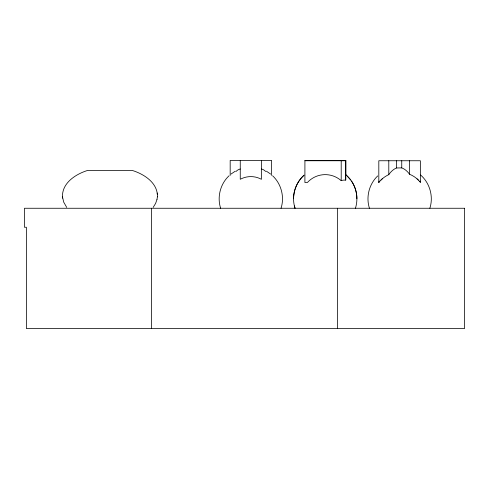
<?xml version="1.0" encoding="UTF-8"?>
<svg xmlns="http://www.w3.org/2000/svg" width="489" height="489" viewBox="0 0 489 489"><rect width="100%" height="100%" fill="white"/><g stroke="black" fill="none" stroke-linecap="round" stroke-linejoin="round"><path stroke-width="0.73" d="M294.396 205.93L295.038 208.259C291.23 196.657 295.001 183.106 304.201 175.099M293.577 198.76C293.547 190.111 297.257 181.547 303.59 175.655M157.385 196.859C157.978 182.947 144.066 174.096 132.299 170.453L87.574 170.453C75.807 174.096 61.901 182.947 62.494 196.859M351.53 181.119C356.854 188.962 358.327 199.231 355.442 208.259M157.385 196.865L156.993 199.463M345.729 180.031L345.772 177.538A23.637 12.451 -11.6 0 0 345.637 176.755M156.993 199.457L155.594 203.436L153.167 207.391M378.816 182.458L378.816 160.753L420.363 160.753L420.363 182.318A26.449 26.449 0 0 0 409.562 174.243A31.583 18.631 90 0 0 401.75 167.892L396.506 167.978A31.632 18.503 90 0 0 388.792 174.64A26.449 26.449 0 0 0 378.816 182.458L379.213 181.071M281.034 208.259C284.72 196.969 281.285 183.827 272.593 175.759M429.849 208.259C433.664 196.609 429.849 183.008 420.583 175.007M377.716 175.918C369.14 183.998 365.778 197.049 369.446 208.259M380.974 180.031L382.239 178.846M229.072 175.759C220.38 183.827 216.939 196.969 220.637 208.259M231.016 174.066L235.276 171.187M240.258 169.011L239.17 169.322A29.86 13.191 90 0 0 236.028 171.474M304.904 160.753L345.833 160.753M261.444 169.023L262.544 169.341A29.853 13.295 90 0 1 265.674 171.474M266.389 171.187L270.649 174.066M417.05 178.846L418.315 180.031M345.711 160.753L345.711 180.203A18.674 12.445 -90 0 0 341.206 180.673L340.448 180.031A24.126 24.126 0 0 0 307.41 182.501L304.904 182.501L304.916 160.429L345.845 160.429L345.845 175.423M345.845 174.72L350.705 179.952M346.273 175.099C352.966 180.997 356.933 189.836 356.897 198.76M66.706 207.391L63.698 202.104L62.494 196.865L62.635 198.155M420.014 181.156L420.363 182.318M345.509 176.37L345.619 176.755M157.238 193.033L157.385 194.322M409.562 160.753L409.562 174.243M401.75 160.753L401.75 167.892M396.506 160.753L396.506 167.978M388.792 160.753L388.792 174.64M341.206 160.753L341.206 180.673M337.599 208.259L337.599 328.571M271.621 175.423L271.621 160.429L230.178 160.429L230.178 175.423M261.444 160.429L261.444 179.31A22.158 22.158 0 0 0 240.258 179.286L240.258 160.429M151.401 208.259L151.401 328.571M464.55 208.259L24.45 208.259L24.45 227.257L26.4 227.257L26.4 328.571L464.55 328.571L464.55 208.259"/></g></svg>
